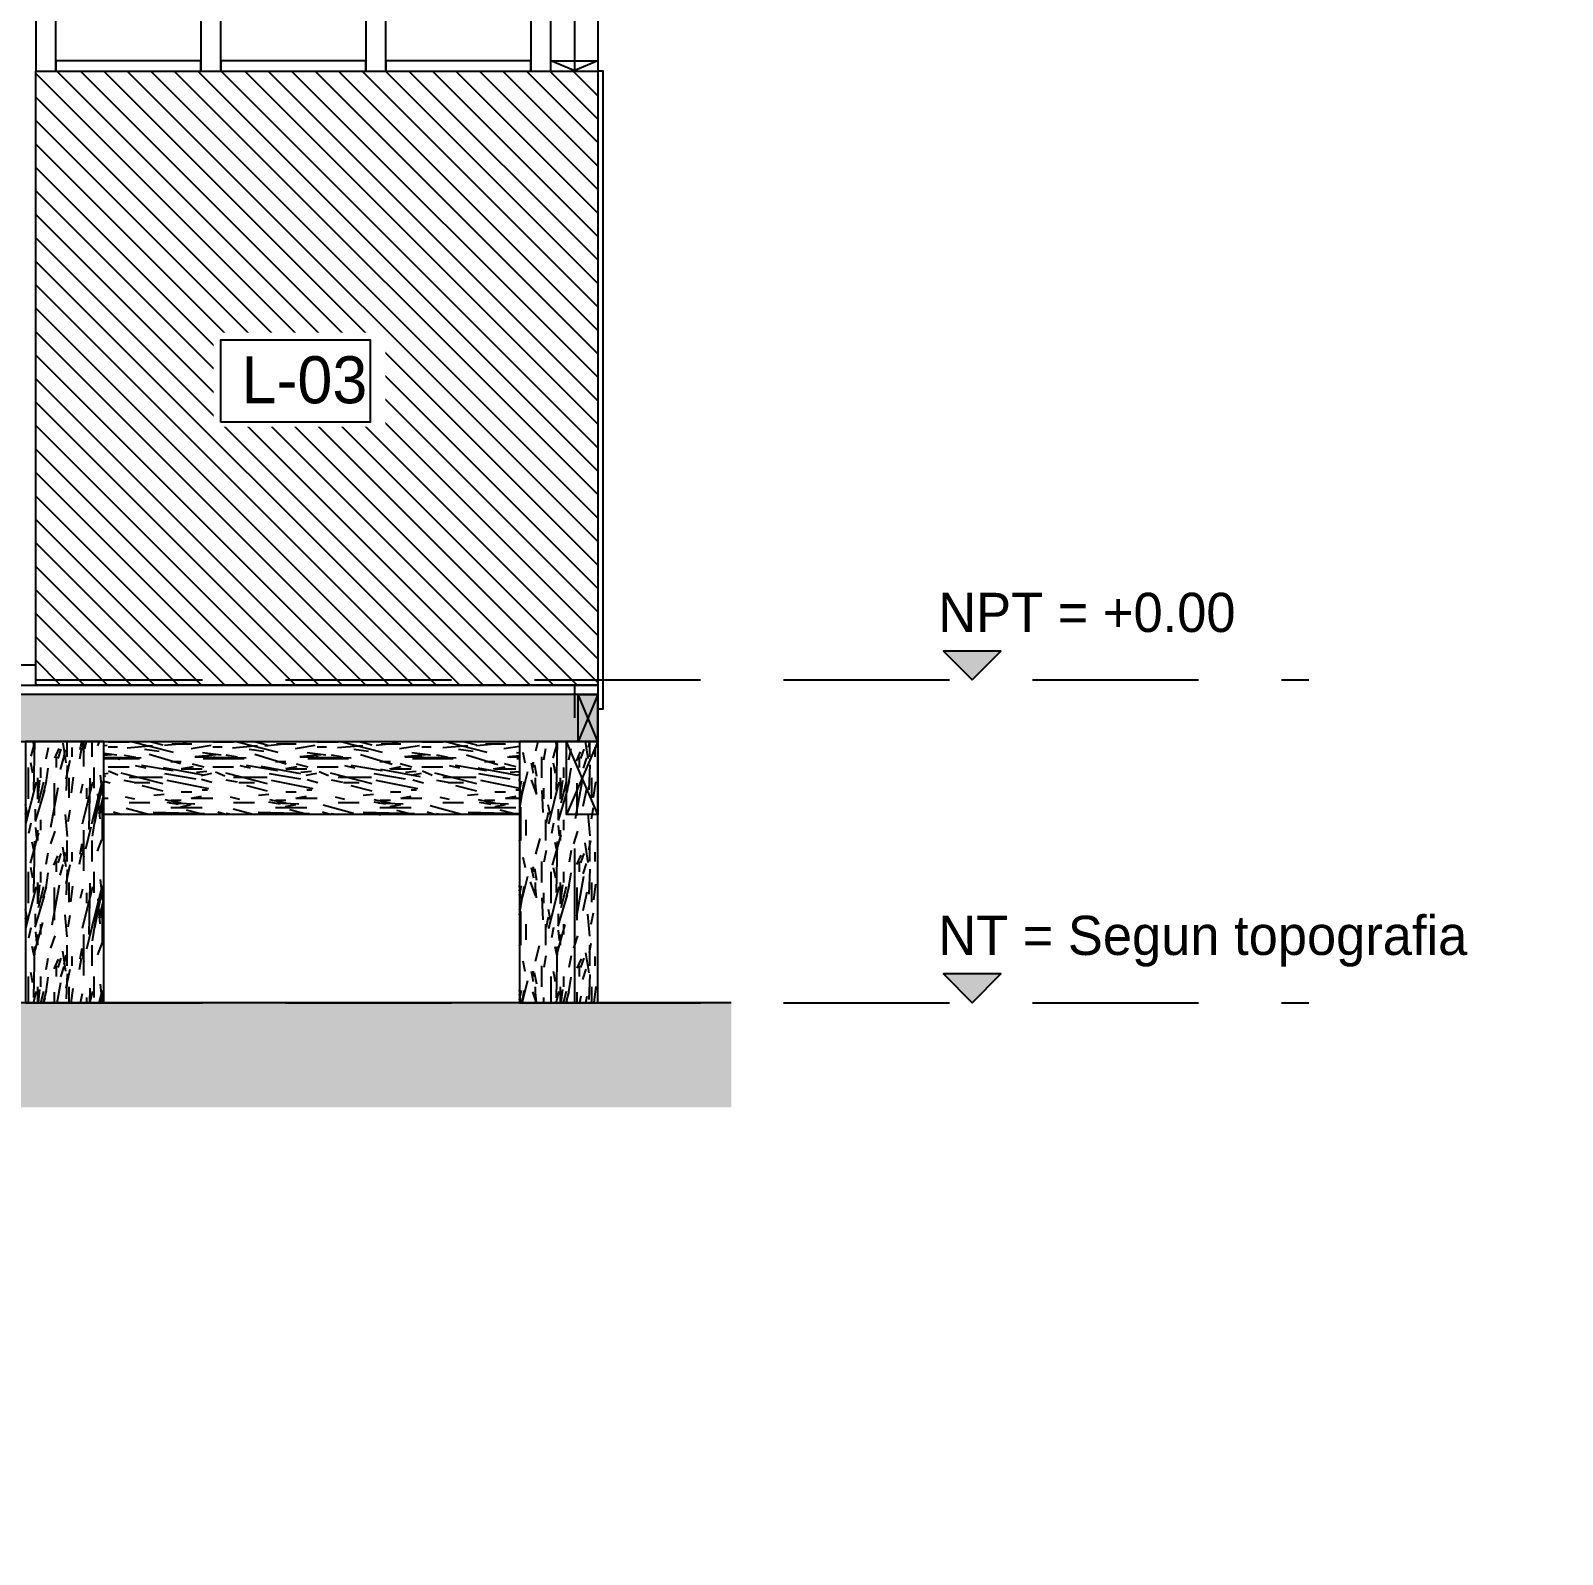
# Model space of a CAD drawing. Header units: millimetres. Extents: x 19458 to 19711, y 4351 to 4752.
# Drawn here: x 19597.667 to 19600.597, y 4539.857 to 4542.772 of the extents above; entities that cross this region are included whole.
import ezdxf

# ---------------------------------------------------------------- set-up
doc = ezdxf.new("R2010")
doc.units = ezdxf.units.MM
doc.set_wipeout_variables(frame=1)
doc.linetypes.add('CENTER', pattern=[2, 1.25, -0.25, 0.25, -0.25])
doc.linetypes.add('HIDDEN2', pattern=[4.7625, 3.175, -1.5875])
for name, color, linetype in [('cotas', 1, 'Continuous'), ('cotas @ 100', 1, 'Continuous'), ('cotas @ 200', 1, 'Continuous'), ('cotas @ 48', 1, 'Continuous'), ('cotas @ 50', 1, 'Continuous'), ('cotas @ 95.9969', 1, 'Continuous'), ('EJES', 2, 'CENTER'), ('NIVELES', 2, 'Continuous'), ('NIVELES @ 0.5', 2, 'Continuous'), ('PANELES PARED', 2, 'Continuous'), ('PILOTES', 2, 'Continuous'), ('TEXTO', 2, 'Continuous'), ('TEXTO @ 0.5', 2, 'Continuous'), ('VIGAS DE PISO', 2, 'Continuous')]:
    doc.layers.add(name, color=color, linetype=linetype)
doc.styles.add('century gothic', font='GOTHIC.TTF')
doc.styles.add('century gothic smc', font='GOTHIC.TTF')
doc.styles.add('COTAS SMC', font='GOTHIC.TTF')
doc.styles.add('NOTAS', font='GOTHIC.TTF')
doc.dimstyles.new('ANOTATIVE 100 SMCONSTRUCCIONES', dxfattribs={"dimscale": 0, "dimtxt": 0.18, "dimasz": 0.15, "dimexe": 0.18, "dimexo": 0.09, "dimgap": 0.1, "dimtad": 1, "dimzin": 0, "dimdsep": 46, "dimtxsty": 'century gothic', "dimblk1": 'FLECHA1', "dimblk2": 'FLECHA1', "dimsah": 1, "dimcen": 0.18, "dimdle": 0.075, "dimclrd": 1, "dimclre": 1, "dimclrt": 2, "dimaunit": 1, "dimadec": 0, "dimazin": 0, "dimtfac": 0.75, "dimtix": 1, "dimtmove": 2, "dimatfit": 3, "dimfxl": 0.09, "dimtvp": 1.5, "dimtfill": 1, "dimtolj": 1, "dimtzin": 0, "dimarcsym": 0})
doc.dimstyles.new('PIES SMCONSTRUCCIONES', dxfattribs={"dimscale": 0, "dimtxt": 0.18, "dimasz": 0.2, "dimexe": 0.18, "dimexo": 0, "dimgap": 0.1, "dimtad": 1, "dimdec": 0, "dimlfac": 39.370079, "dimzin": 0, "dimdsep": 46, "dimlunit": 4, "dimtxsty": 'COTAS SMC', "dimblk1": 'FLECHA1', "dimblk2": 'FLECHA1', "dimsah": 1, "dimcen": 0.2, "dimdle": 0.075, "dimclrd": 1, "dimclre": 1, "dimclrt": 2, "dimaunit": 1, "dimadec": 0, "dimazin": 0, "dimtfac": 0.75, "dimtdec": 0, "dimtix": 1, "dimtmove": 2, "dimatfit": 3, "dimfxl": 0.09, "dimtvp": 1.5, "dimtfill": 1, "dimtolj": 1, "dimtzin": 0, "dimarcsym": 0})
pattern_1 = [(0, (112.77458, 23.7031), (0, 0.2), [0.04, -0.16]), (8.9726, (112.776575, 23.595096), (1.200000005876, 0.199999525118), [0.0384708, -3.8086058]), (5.7105, (112.774575, 23.607096), (1.800000034755, 0.19999710144), [0.0401996, -1.9697752]), (344.5779, (112.774575, 23.667096), (2.1999999038893, -0.5999974677634), [0.0601664, -5.9564754]), (353.6599, (112.778575, 23.733096), (0.200000063208, 4.086e-07), [0.0362216, -1.7748552]), (345.0686, (112.784575, 23.619096), (0.799999998317, -0.199999673879), [0.0310484, -3.0737864]), (348.6901, (112.714575, 23.735096), (0.2000000583, 7.413e-08), [0.0815844, -0.9382194]), (5.7105, (112.776575, 23.577096), (1.800000034755, 0.19999710144), [0.0200998, -1.989875]), (0, (112.77458, 23.6611), (0, 0.2), [0.02, -0.18]), (0, (112.73458, 23.6851), (0, 0.2), [0.06, -0.14]), (11.3099, (112.774575, 23.715096), (0.79999995433, 0.19999948721), [0.020396, -0.9994078]), (2.7263, (112.754575, 23.641096), (4.0000000589947, 0.1999992035454), [0.0420476, -4.1627116]), (352.4054, (112.764575, 23.635096), (1.599999971597, -0.19999873671), [0.0302654, -2.9962834]), (0, (112.75458, 23.5591), (0, 0.2), [0.04, -0.16]), (358.8309, (112.7345753, 23.549096), (0.2000000366479, 1.5360345e-07), [0.0980204, -9.70402]), (0, (112.73458, 23.6991), (0, 0.2), [0.02, -0.18]), (0, (112.75458, 23.7151), (0, 0.2), [0.02, -0.18]), (0, (112.66458, 23.7331), (0, 0.2), [0.03, -0.17]), (350.5377, (112.718575, 23.743096), (0.200000015444, 7.752e-08), [0.0608276, -1.1557248]), (0, (112.65458, 23.7431), (0, 0.2), [0.04, -0.16]), (0, (112.63258, 23.5631), (0, 0.2), [0.022, -0.178]), (0, (112.73458, 23.5731), (0, 0.2), [0.02, -0.18]), (0, (112.63258, 23.5791), (0, 0.2), [0.042, -0.158]), (5.4403, (112.734575, 23.591096), (1.9999999402303, 0.199998956714), [0.04219, -4.1768144]), (0, (112.73658, 23.6071), (0, 0.2), [0.038, -0.162]), (0, (112.63258, 23.6111), (0, 0.2), [0.022, -0.178]), (358.8309, (112.6565753, 23.643096), (0.2000000366479, 1.5360345e-07), [0.0980204, -9.70402]), (0, (112.67458, 23.6611), (0, 0.2), [0.02, -0.18]), (0, (112.65458, 23.6671), (0, 0.2), [0.02, -0.18]), (0, (112.73458, 23.6671), (0, 0.2), [0.04, -0.16]), (0, (112.69458, 23.6711), (0, 0.2), [0.02, -0.18]), (0, (112.65458, 23.6951), (0, 0.2), [0.04, -0.16]), (19.6538, (112.708575, 23.611096), (2.200000050424, 0.79999891494), [0.0297322, -2.9434812]), (11.3099, (112.674575, 23.667096), (0.79999995433, 0.19999948721), [0.020396, -0.9994078]), (11.3099, (112.754575, 23.657096), (0.79999995433, 0.19999948721), [0.020396, -0.9994078]), (5.7105, (112.694575, 23.733096), (1.800000034755, 0.19999710144), [0.0200998, -1.989875]), (349.6952, (112.632575, 23.747096), (1.199999995396, -0.19999893933), [0.0223606, -2.213707]), (348.6901, (112.654575, 23.563096), (0.2000000583, 7.413e-08), [0.020396, -0.9994078]), (90, (112.67458, 23.5591), (-0.2, 1e-17), [0, -0.2]), (346.6076, (112.632575, 23.671096), (3.400000044994, -0.7999939065965), [0.043174, -4.2742308]), (11.3099, (112.754575, 23.699096), (0.79999995433, 0.19999948721), [0.020396, -0.9994078]), (10.3048, (112.754575, 23.573096), (0.999999957606, 0.199999208868), [0.0223606, -2.213707]), (348.6901, (112.694575, 23.661096), (0.2000000583, 7.413e-08), [0.020396, -0.9994078]), (348.6901, (112.714575, 23.671096), (0.2000000583, 7.413e-08), [0.020396, -0.9994078]), (341.5651, (112.632575, 23.651096), (0.19999995825, 2.3367e-07), [0.0252982, -0.6071572]), (345.9638, (112.654575, 23.719096), (0.19999992115, 2.4875e-07), [0.0824622, -0.7421588]), (343.3008, (112.694575, 23.733096), (1.399999991533, -0.39999874641), [0.0626418, -2.025419]), (0, (112.69458, 23.7431), (0, 0.2), [0.024, -0.176]), (345.9638, (112.674575, 23.579096), (0.19999992115, 2.4875e-07), [0.0824622, -0.7421588]), (345.9638, (112.654575, 23.593096), (0.19999992115, 2.4875e-07), [0.0824622, -0.7421588]), (345.9638, (112.654575, 23.611096), (0.19999992115, 2.4875e-07), [0.0824622, -0.7421588]), (349.6952, (112.632575, 23.699096), (1.199999995396, -0.19999893933), [0.0223606, -2.213707]), (345.9638, (112.694575, 23.695096), (0.19999992115, 2.4875e-07), [0.041231, -0.78339]), (349.6952, (112.632575, 23.635096), (1.199999995396, -0.19999893933), [0.0223606, -2.213707]), (357.6141, (112.736575, 23.621096), (0.199999989185, 2.452822e-07), [0.0480416, -4.756123]), (349.6952, (112.714575, 23.657096), (1.199999995396, -0.19999893933), [0.0223606, -2.213707]), (12.5288, (112.736575, 23.653096), (0.800000095695, 0.199999860747), [0.018439, -1.8254698]), (349.5626, (112.6325753, 23.625096), (2.199999936494, -0.3999970687047), [0.0772788, -7.650591]), (351.8699, (112.708575, 23.611096), (0.199999892184, -4.835e-08), [0.0282842, -1.3859292]), (4.7636, (112.654575, 23.631096), (2.199999989955, 0.199998289923), [0.0481664, -2.3601524]), (0, (112.70258, 23.6351), (0, 0.2), [0.062, -0.138]), (344.7449, (112.632575, 23.725096), (0.799999942428, -0.199999664289), [0.0228036, -2.2575472]), (350.5377, (112.674575, 23.559096), (0.200000015444, 7.752e-08), [0.0608276, -1.1557248]), (340.0169, (112.632575, 23.601096), (0.599999976081, -0.19999986488), [0.0234094, -2.3175304]), (0, (112.79458, 23.7191), (0, 0.2), [0.01, -0.19]), (0, (112.79458, 23.6311), (0, 0.2), [0.02, -0.18]), (11.3099, (112.794575, 23.559096), (0.79999995433, 0.19999948721), [0.020396, -0.9994078]), (0, (112.79658, 23.5791), (0, 0.2), [0.036, -0.164]), (343.3008, (112.794575, 23.685096), (1.399999991533, -0.39999874641), [0.0208806, -2.0671802]), (348.0207, (112.7965753, 23.643096), (3.7999999222511, -0.8002195416064), [0.0368014, -6.7101288]), (90, (112.79458, 23.5591), (-0.2, 1e-17), [0, -0.2]), (0, (112.81458, 23.5631), (0, 0.2), [0.018, -0.182]), (0, (112.81458, 23.6011), (0, 0.2), [0.018, -0.182]), (0, (112.81458, 23.6111), (0, 0.2), [0.018, -0.182]), (336.0376, (112.814575, 23.679096), (1.400000005486, -0.599997330343), [0.0196978, -1.9500724]), (348.5163, (112.8145753, 23.703096), (0.99999999677376, -0.2000310941214), [0.0183676, -13.043105]), (341.5651, (112.814575, 23.631096), (0.19999995825, 2.3367e-07), [0.0189736, -0.6134816]), (347.4712, (112.814575, 23.729096), (1.000000064082, -0.19999992061), [0.018439, -1.8254698])]

# ---------------------------------------------------------------- blocks, each defined once
blk = doc.blocks.new('FLECHA1')
at = {"color": 4}
blk.add_line((-0.246176, -0.248081), (0.248081, 0.25), dxfattribs=at)
at = {"color": 1}
blk.add_line((-1, 0), (0.496162, 0), dxfattribs=at)
blk = doc.blocks.new('*D334')
at = {"layer": 'cotas', "color": 1, "lineweight": -2, "transparency": 16777216}
for p, q in [((19614.326, 4558.0448), (19614.326, 4565.2448)), ((19611.6636, 4550.8448), (19605.686, 4550.8448)), ((19614.326, 4548.4298), (19614.326, 4550.8448)), ((19611.2139, 4548.4298), (19605.686, 4548.4298)), ((19614.326, 4541.2298), (19614.326, 4534.0298))]:
    blk.add_line(p, q, dxfattribs=at)
at = {"layer": 'Defpoints', "color": 0, "transparency": 16777216}
for p in [(19614.326, 4550.8448), (19615.9836, 4550.8448), (19615.5339, 4548.4298)]:
    blk.add_point(p, dxfattribs=at)
at = {"layer": 'cotas', "color": 1, "lineweight": -2, "transparency": 16777216, "xscale": 7.200000000000012, "yscale": 7.200000000000012, "zscale": 7.200000000000012}
for p, rotation in [((19614.326, 4550.8448), 270), ((19614.326, 4548.4298), 90)]:
    blk.add_blockref('FLECHA1', p, dxfattribs=dict(at, rotation=rotation))
at = {"layer": 'cotas', "color": 2, "transparency": 16777216, "insert": (19605.0151, 4549.6373), "char_height": 8.64, "attachment_point": 5, "rotation": 90, "style": 'century gothic', "bg_fill": 3, "box_fill_scale": 1.1, "bg_fill_color": 256, "bg_fill_true_color": 13158600, "bg_fill_transparency": 0}
blk.add_mtext('\\A1;2.42', dxfattribs=at)
blk = doc.blocks.new('*D354')
at = {"layer": 'cotas', "color": 1, "lineweight": -2, "transparency": 16777216}
for p, q in [((19614.326, 4565.8448), (19614.326, 4580.8448)), ((19606.9836, 4550.8448), (19596.326, 4550.8448)), ((19614.326, 4548.4298), (19614.326, 4550.8448)), ((19606.5339, 4548.4298), (19596.326, 4548.4298)), ((19614.326, 4533.4298), (19614.326, 4518.4298))]:
    blk.add_line(p, q, dxfattribs=at)
at = {"layer": 'Defpoints', "color": 0, "transparency": 16777216}
for p in [(19614.326, 4550.8448), (19615.9836, 4550.8448), (19615.5339, 4548.4298)]:
    blk.add_point(p, dxfattribs=at)
at = {"layer": 'cotas', "color": 1, "lineweight": -2, "transparency": 16777216, "xscale": 15, "yscale": 15, "zscale": 15}
for p, rotation in [((19614.326, 4550.8448), 270), ((19614.326, 4548.4298), 90)]:
    blk.add_blockref('FLECHA1', p, dxfattribs=dict(at, rotation=rotation))
at = {"layer": 'cotas', "color": 2, "transparency": 16777216, "insert": (19594.9283, 4549.6373), "char_height": 18, "attachment_point": 5, "rotation": 90, "style": 'century gothic', "bg_fill": 3, "box_fill_scale": 1.1, "bg_fill_color": 256, "bg_fill_true_color": 13158600, "bg_fill_transparency": 0}
blk.add_mtext('\\A1;2.42', dxfattribs=at)
blk = doc.blocks.new('*D376')
at = {"layer": 'cotas', "color": 1, "lineweight": -2, "transparency": 16777216}
for p, q in [((19614.326, 4558.3448), (19614.326, 4565.8448)), ((19611.4836, 4550.8448), (19605.326, 4550.8448)), ((19614.326, 4548.4298), (19614.326, 4550.8448)), ((19611.0339, 4548.4298), (19605.326, 4548.4298)), ((19614.326, 4540.9298), (19614.326, 4533.4298))]:
    blk.add_line(p, q, dxfattribs=at)
at = {"layer": 'Defpoints', "color": 0, "transparency": 16777216}
for p in [(19614.326, 4550.8448), (19615.9836, 4550.8448), (19615.5339, 4548.4298)]:
    blk.add_point(p, dxfattribs=at)
at = {"layer": 'cotas', "color": 1, "lineweight": -2, "transparency": 16777216, "xscale": 7.5, "yscale": 7.5, "zscale": 7.5}
for p, rotation in [((19614.326, 4550.8448), 270), ((19614.326, 4548.4298), 90)]:
    blk.add_blockref('FLECHA1', p, dxfattribs=dict(at, rotation=rotation))
at = {"layer": 'cotas', "color": 2, "transparency": 16777216, "insert": (19604.6272, 4549.6373), "char_height": 9, "attachment_point": 5, "rotation": 90, "style": 'century gothic', "bg_fill": 3, "box_fill_scale": 1.1, "bg_fill_color": 256, "bg_fill_true_color": 13158600, "bg_fill_transparency": 0}
blk.add_mtext('\\A1;2.42', dxfattribs=at)
blk = doc.blocks.new('*D381')
at = {"layer": 'cotas', "color": 1, "lineweight": -2, "transparency": 16777216}
for p, q in [((19614.326, 4565.2444), (19614.326, 4579.6439)), ((19607.3439, 4550.8448), (19597.0466, 4550.8448)), ((19614.326, 4548.4298), (19614.326, 4550.8448)), ((19606.8941, 4548.4298), (19597.0466, 4548.4298)), ((19614.326, 4534.0303), (19614.326, 4519.6307))]:
    blk.add_line(p, q, dxfattribs=at)
at = {"layer": 'Defpoints', "color": 0, "transparency": 16777216}
for p in [(19614.326, 4550.8448), (19615.9836, 4550.8448), (19615.5339, 4548.4298)]:
    blk.add_point(p, dxfattribs=at)
at = {"layer": 'cotas', "color": 1, "lineweight": -2, "transparency": 16777216, "xscale": 14.39953921474513, "yscale": 14.39953921474513, "zscale": 14.39953921474513}
for p, rotation in [((19614.326, 4550.8448), 270), ((19614.326, 4548.4298), 90)]:
    blk.add_blockref('FLECHA1', p, dxfattribs=dict(at, rotation=rotation))
at = {"layer": 'cotas', "color": 2, "transparency": 16777216, "insert": (19595.7049, 4549.6373), "char_height": 17.27945, "attachment_point": 5, "rotation": 90, "style": 'century gothic', "bg_fill": 3, "box_fill_scale": 1.1, "bg_fill_color": 256, "bg_fill_true_color": 13158600, "bg_fill_transparency": 0}
blk.add_mtext('\\A1;2.42', dxfattribs=at)
blk = doc.blocks.new('*D409')
at = {"layer": 'cotas', "color": 1, "lineweight": -2, "transparency": 16777216}
for p, q in [((19620.0128, 4571.7533), (19620.0128, 4591.7533)), ((19620.4168, 4551.7533), (19602.0128, 4551.7533)), ((19620.0128, 4550.5333), (19620.0128, 4551.7533)), ((19620.4168, 4550.5333), (19602.0128, 4550.5333)), ((19620.0128, 4530.5333), (19620.0128, 4510.5333))]:
    blk.add_line(p, q, dxfattribs=at)
at = {"layer": 'Defpoints', "color": 0, "transparency": 16777216}
for p in [(19620.0128, 4551.7533), (19620.4168, 4551.7533), (19620.4168, 4550.5333)]:
    blk.add_point(p, dxfattribs=at)
at = {"layer": 'cotas', "color": 1, "lineweight": -2, "transparency": 16777216, "xscale": 20, "yscale": 20, "zscale": 20}
for p, rotation in [((19620.0128, 4551.7533), 270), ((19620.0128, 4550.5333), 90)]:
    blk.add_blockref('FLECHA1', p, dxfattribs=dict(at, rotation=rotation))
at = {"layer": 'cotas', "color": 2, "transparency": 16777216, "insert": (19600.7864, 4551.1433), "char_height": 18, "attachment_point": 5, "rotation": 90, "style": 'COTAS SMC', "bg_fill": 3, "box_fill_scale": 1.1, "bg_fill_color": 256, "bg_fill_true_color": 13158600, "bg_fill_transparency": 0}
blk.add_mtext("\\A1;4'", dxfattribs=at)
blk = doc.blocks.new('*D411')
at = {"layer": 'cotas', "color": 1, "lineweight": -2, "transparency": 16777216}
for p, q in [((19620.0128, 4591.7533), (19620.0128, 4631.7533)), ((19620.4168, 4551.7533), (19584.0128, 4551.7533)), ((19620.0128, 4550.5333), (19620.0128, 4551.7533)), ((19620.4168, 4550.5333), (19584.0128, 4550.5333)), ((19620.0128, 4510.5333), (19620.0128, 4470.5333))]:
    blk.add_line(p, q, dxfattribs=at)
at = {"layer": 'Defpoints', "color": 0, "transparency": 16777216}
for p in [(19620.0128, 4551.7533), (19620.4168, 4551.7533), (19620.4168, 4550.5333)]:
    blk.add_point(p, dxfattribs=at)
at = {"layer": 'cotas', "color": 1, "lineweight": -2, "transparency": 16777216, "xscale": 40, "yscale": 40, "zscale": 40}
for p, rotation in [((19620.0128, 4551.7533), 270), ((19620.0128, 4550.5333), 90)]:
    blk.add_blockref('FLECHA1', p, dxfattribs=dict(at, rotation=rotation))
at = {"layer": 'cotas', "color": 2, "transparency": 16777216, "insert": (19581.5601, 4551.1433), "char_height": 36, "attachment_point": 5, "rotation": 90, "style": 'COTAS SMC', "bg_fill": 3, "box_fill_scale": 1.1, "bg_fill_color": 256, "bg_fill_true_color": 13158600, "bg_fill_transparency": 0}
blk.add_mtext("\\A1;4'", dxfattribs=at)
blk = doc.blocks.new('*D434')
at = {"layer": 'cotas', "color": 1, "lineweight": -2, "transparency": 16777216}
for p, q in [((19620.0128, 4570.9527), (19620.0128, 4590.1521)), ((19620.4168, 4551.7533), (19602.7334, 4551.7533)), ((19620.0128, 4550.5333), (19620.0128, 4551.7533)), ((19620.4168, 4550.5333), (19602.7334, 4550.5333)), ((19620.0128, 4531.334), (19620.0128, 4512.1346))]:
    blk.add_line(p, q, dxfattribs=at)
at = {"layer": 'Defpoints', "color": 0, "transparency": 16777216}
for p in [(19620.0128, 4551.7533), (19620.4168, 4551.7533), (19620.4168, 4550.5333)]:
    blk.add_point(p, dxfattribs=at)
at = {"layer": 'cotas', "color": 1, "lineweight": -2, "transparency": 16777216, "xscale": 19.19938561966017, "yscale": 19.19938561966017, "zscale": 19.19938561966017}
for p, rotation in [((19620.0128, 4551.7533), 270), ((19620.0128, 4550.5333), 90)]:
    blk.add_blockref('FLECHA1', p, dxfattribs=dict(at, rotation=rotation))
at = {"layer": 'cotas', "color": 2, "transparency": 16777216, "insert": (19601.5561, 4551.1433), "char_height": 17.27945, "attachment_point": 5, "rotation": 90, "style": 'COTAS SMC', "bg_fill": 3, "box_fill_scale": 1.1, "bg_fill_color": 256, "bg_fill_true_color": 13158600, "bg_fill_transparency": 0}
blk.add_mtext("\\A1;4'", dxfattribs=at)
blk = doc.blocks.new('P01')
h = blk.add_hatch()
h.set_pattern_fill('MADERA_03', color=250, scale=0.2, angle=90, pattern_type=2)
h.set_pattern_definition([(90, (-0.156, 0.142), (-0.2, 1e-17), [0.04, -0.16]), (98.9726, (-0.048, 0.144), (-0.199999525118, 1.200000005876), [0.0384708, -3.8086058]), (95.7105, (-0.06, 0.142), (-0.19999710144, 1.800000034755), [0.0401996, -1.9697752]), (74.5779, (-0.12, 0.142), (0.5999974677634, 2.1999999038893), [0.0601664, -5.9564754]), (83.6599, (-0.186, 0.146), (-4.086e-07, 0.200000063208), [0.0362216, -1.7748552]), (75.0686, (-0.072, 0.152), (0.199999673879, 0.799999998317), [0.0310484, -3.0737864]), (78.6901, (-0.188, 0.082), (-7.413e-08, 0.2000000583), [0.0815844, -0.9382194]), (95.7105, (-0.03, 0.144), (-0.19999710144, 1.800000034755), [0.0200998, -1.989875]), (90, (-0.114, 0.142), (-0.2, 1e-17), [0.02, -0.18]), (90, (-0.138, 0.102), (-0.2, 1e-17), [0.06, -0.14]), (101.3099, (-0.168, 0.142), (-0.19999948721, 0.79999995433), [0.020396, -0.9994078]), (92.7263, (-0.094, 0.122), (-0.1999992035454, 4.0000000589947), [0.0420476, -4.1627116]), (82.4054, (-0.088, 0.132), (0.19999873671, 1.599999971597), [0.0302654, -2.9962834]), (90, (-0.012, 0.122), (-0.2, 1e-17), [0.04, -0.16]), (88.8309, (-0.002, 0.102), (-1.5360345e-07, 0.2000000366479), [0.0980204, -9.70402]), (90, (-0.152, 0.102), (-0.2, 1e-17), [0.02, -0.18]), (90, (-0.168, 0.122), (-0.2, 1e-17), [0.02, -0.18]), (90, (-0.186, 0.032), (-0.2, 1e-17), [0.03, -0.17]), (80.5377, (-0.196, 0.086), (-7.752e-08, 0.200000015444), [0.0608276, -1.1557248]), (90, (-0.196, 0.022), (-0.2, 1e-17), [0.04, -0.16]), (90, (-0.016, 1e-18), (-0.2, 1e-17), [0.022, -0.178]), (90, (-0.026, 0.102), (-0.2, 1e-17), [0.02, -0.18]), (90, (-0.032, 2e-18), (-0.2, 1e-17), [0.042, -0.158]), (95.4403, (-0.044, 0.102), (-0.199998956714, 1.9999999402303), [0.04219, -4.1768144]), (90, (-0.06, 0.104), (-0.2, 1e-17), [0.038, -0.162]), (90, (-0.064, 4e-18), (-0.2, 1e-17), [0.022, -0.178]), (88.8309, (-0.096, 0.024), (-1.5360345e-07, 0.2000000366479), [0.0980204, -9.70402]), (90, (-0.114, 0.042), (-0.2, 1e-17), [0.02, -0.18]), (90, (-0.12, 0.022), (-0.2, 1e-17), [0.02, -0.18]), (90, (-0.12, 0.102), (-0.2, 1e-17), [0.04, -0.16]), (90, (-0.124, 0.062), (-0.2, 1e-17), [0.02, -0.18]), (90, (-0.148, 0.022), (-0.2, 1e-17), [0.04, -0.16]), (109.6538, (-0.064, 0.076), (-0.79999891494, 2.200000050424), [0.0297322, -2.9434812]), (101.3099, (-0.12, 0.042), (-0.19999948721, 0.79999995433), [0.020396, -0.9994078]), (101.3099, (-0.11, 0.122), (-0.19999948721, 0.79999995433), [0.020396, -0.9994078]), (95.7105, (-0.186, 0.062), (-0.19999710144, 1.800000034755), [0.0200998, -1.989875]), (79.6952, (-0.2, 1e-17), (0.19999893933, 1.199999995396), [0.0223606, -2.213707]), (78.6901, (-0.016, 0.022), (-7.413e-08, 0.2000000583), [0.020396, -0.9994078]), (180, (-0.012, 0.042), (-2e-17, -0.2), [0, -0.2]), (76.6076, (-0.124, 8e-18), (0.7999939065965, 3.400000044994), [0.043174, -4.2742308]), (101.3099, (-0.152, 0.122), (-0.19999948721, 0.79999995433), [0.020396, -0.9994078]), (100.3048, (-0.026, 0.122), (-0.199999208868, 0.999999957606), [0.0223606, -2.213707]), (78.6901, (-0.114, 0.062), (-7.413e-08, 0.2000000583), [0.020396, -0.9994078]), (78.6901, (-0.124, 0.082), (-7.413e-08, 0.2000000583), [0.020396, -0.9994078]), (71.5651, (-0.104, 6e-18), (-2.3367e-07, 0.19999995825), [0.0252982, -0.6071572]), (75.9638, (-0.172, 0.022), (-2.4875e-07, 0.19999992115), [0.0824622, -0.7421588]), (73.3008, (-0.186, 0.062), (0.39999874641, 1.399999991533), [0.0626418, -2.025419]), (90, (-0.196, 0.062), (-0.2, 1e-17), [0.024, -0.176]), (75.9638, (-0.032, 0.042), (-2.4875e-07, 0.19999992115), [0.0824622, -0.7421588]), (75.9638, (-0.046, 0.022), (-2.4875e-07, 0.19999992115), [0.0824622, -0.7421588]), (75.9638, (-0.064, 0.022), (-2.4875e-07, 0.19999992115), [0.0824622, -0.7421588]), (79.6952, (-0.152, 9e-18), (0.19999893933, 1.199999995396), [0.0223606, -2.213707]), (75.9638, (-0.148, 0.062), (-2.4875e-07, 0.19999992115), [0.041231, -0.78339]), (79.6952, (-0.088, 5e-18), (0.19999893933, 1.199999995396), [0.0223606, -2.213707]), (87.6141, (-0.074, 0.104), (-2.452822e-07, 0.199999989185), [0.0480416, -4.756123]), (79.6952, (-0.11, 0.082), (0.19999893933, 1.199999995396), [0.0223606, -2.213707]), (102.5288, (-0.106, 0.104), (-0.199999860747, 0.800000095695), [0.018439, -1.8254698]), (79.5626, (-0.078, 5e-18), (0.3999970687047, 2.199999936494), [0.0772788, -7.650591]), (81.8699, (-0.064, 0.076), (4.835e-08, 0.199999892184), [0.0282842, -1.3859292]), (94.7636, (-0.084, 0.022), (-0.199998289923, 2.199999989955), [0.0481664, -2.3601524]), (90, (-0.088, 0.07), (-0.2, 1e-17), [0.062, -0.138]), (74.7449, (-0.178, 1e-17), (0.199999664289, 0.799999942428), [0.0228036, -2.2575472]), (80.5377, (-0.012, 0.042), (-7.752e-08, 0.200000015444), [0.0608276, -1.1557248]), (70.0169, (-0.054, 3e-18), (0.19999986488, 0.599999976081), [0.0234094, -2.3175304]), (90, (-0.172, 0.162), (-0.2, 1e-17), [0.01, -0.19]), (90, (-0.084, 0.162), (-0.2, 1e-17), [0.02, -0.18]), (101.3099, (-0.012, 0.162), (-0.19999948721, 0.79999995433), [0.020396, -0.9994078]), (90, (-0.032, 0.164), (-0.2, 1e-17), [0.036, -0.164]), (73.3008, (-0.138, 0.162), (0.39999874641, 1.399999991533), [0.0208806, -2.0671802]), (78.0207, (-0.096, 0.164), (0.8002195416064, 3.7999999222511), [0.0368014, -6.7101288]), (180, (-0.012, 0.162), (-2e-17, -0.2), [0, -0.2]), (90, (-0.016, 0.182), (-0.2, 1e-17), [0.018, -0.182]), (90, (-0.054, 0.182), (-0.2, 1e-17), [0.018, -0.182]), (90, (-0.064, 0.182), (-0.2, 1e-17), [0.018, -0.182]), (66.0376, (-0.132, 0.182), (0.599997330343, 1.400000005486), [0.0196978, -1.9500724]), (78.5163, (-0.156, 0.182), (0.2000310941214, 0.99999999677376), [0.0183676, -13.043105]), (71.5651, (-0.084, 0.182), (-2.3367e-07, 0.19999995825), [0.0189736, -0.6134816]), (77.4712, (-0.182, 0.182), (0.19999992061, 1.000000064082), [0.018439, -1.8254698])])
h.paths.add_polyline_path([(19444.003, 4504.1263), (19444.153, 4504.1263), (19444.153, 4504.6263), (19444.003, 4504.6263)])
blk.add_lwpolyline([(19444.003, 4504.1263), (19444.153, 4504.1263), (19444.153, 4504.6263), (19444.003, 4504.6263)], close=True)
blk = doc.blocks.new('PP3')
at = {"layer": 'PANELES PARED'}
for points in [[(19433.3588, 4513.1313), (19433.3588, 4513.0933), (19436.2428, 4513.0933), (19436.2428, 4513.1313)], [(19433.3968, 4513.0933), (19433.3588, 4513.0933), (19433.3588, 4510.7693), (19433.3968, 4510.7693)], [(19433.7509, 4513.0933), (19433.7129, 4513.0933), (19433.7129, 4510.7693), (19433.7509, 4510.7693)], [(19434.1051, 4513.0933), (19434.0671, 4513.0933), (19434.0671, 4510.7693), (19434.1051, 4510.7693)], [(19434.4593, 4513.0933), (19434.4213, 4513.0933), (19434.4213, 4510.7693), (19434.4593, 4510.7693)], [(19434.8136, 4513.0933), (19434.7756, 4513.0933), (19434.7756, 4510.7693), (19434.8136, 4510.7693)], [(19435.1678, 4513.0933), (19435.1298, 4513.0933), (19435.1298, 4510.7693), (19435.1678, 4510.7693)], [(19435.1678, 4513.0933), (19435.2578, 4513.0933), (19435.2578, 4510.7693), (19435.1678, 4510.7693)], [(19435.2958, 4513.0933), (19435.2578, 4513.0933), (19435.2578, 4510.7693), (19435.2958, 4510.7693)], [(19435.6114, 4513.0933), (19435.5734, 4513.0933), (19435.5734, 4510.7693), (19435.6114, 4510.7693)], [(19435.9271, 4513.0933), (19435.8891, 4513.0933), (19435.8891, 4510.7693), (19435.9271, 4510.7693)], [(19436.2428, 4513.0933), (19436.2048, 4513.0933), (19436.2048, 4510.7693), (19436.2428, 4510.7693)], [(19433.3967, 4512.5286), (19433.3967, 4512.4906), (19433.7129, 4512.4906), (19433.7129, 4512.5286)], [(19433.7509, 4512.5286), (19433.7509, 4512.4906), (19434.0671, 4512.4906), (19434.0671, 4512.5286)], [(19434.1051, 4512.5286), (19434.1051, 4512.4906), (19434.4213, 4512.4906), (19434.4213, 4512.5286)], [(19434.4593, 4512.5286), (19434.4593, 4512.4906), (19434.7756, 4512.4906), (19434.7756, 4512.5286)], [(19434.8136, 4512.5286), (19434.8136, 4512.4906), (19435.1298, 4512.4906), (19435.1298, 4512.5286)], [(19435.2958, 4512.5286), (19435.2958, 4512.4906), (19435.5734, 4512.4906), (19435.5734, 4512.5286)], [(19435.6114, 4512.5286), (19435.6114, 4512.4906), (19435.8891, 4512.4906), (19435.8891, 4512.5286)], [(19435.9271, 4512.5286), (19435.9271, 4512.4906), (19436.2048, 4512.4906), (19436.2048, 4512.5286)], [(19433.3967, 4511.9259), (19433.3967, 4511.8879), (19433.7129, 4511.8879), (19433.7129, 4511.9259)], [(19433.7509, 4511.9259), (19433.7509, 4511.8879), (19434.0671, 4511.8879), (19434.0671, 4511.9259)], [(19434.1051, 4511.9259), (19434.1051, 4511.8879), (19434.4213, 4511.8879), (19434.4213, 4511.9259)], [(19434.4593, 4511.9259), (19434.4593, 4511.8879), (19434.7756, 4511.8879), (19434.7756, 4511.9259)], [(19434.8136, 4511.9259), (19434.8136, 4511.8879), (19435.1298, 4511.8879), (19435.1298, 4511.9259)], [(19435.2958, 4511.9259), (19435.2958, 4511.8879), (19435.5734, 4511.8879), (19435.5734, 4511.9259)], [(19435.6114, 4511.9259), (19435.6114, 4511.8879), (19435.8891, 4511.8879), (19435.8891, 4511.9259)], [(19435.9271, 4511.9259), (19435.9271, 4511.8879), (19436.2048, 4511.8879), (19436.2048, 4511.9259)], [(19433.3967, 4511.3476), (19433.3967, 4511.3096), (19433.7129, 4511.3096), (19433.7129, 4511.3476)], [(19433.7509, 4511.3476), (19433.7509, 4511.3096), (19434.0671, 4511.3096), (19434.0671, 4511.3476)], [(19434.1051, 4511.3476), (19434.1051, 4511.3096), (19434.4213, 4511.3096), (19434.4213, 4511.3476)], [(19434.4593, 4511.3476), (19434.4593, 4511.3096), (19434.7756, 4511.3096), (19434.7756, 4511.3476)], [(19434.8136, 4511.3476), (19434.8136, 4511.3096), (19435.1298, 4511.3096), (19435.1298, 4511.3476)], [(19435.2958, 4511.3476), (19435.2958, 4511.3096), (19435.5734, 4511.3096), (19435.5734, 4511.3476)], [(19435.6114, 4511.3476), (19435.6114, 4511.3096), (19435.8891, 4511.3096), (19435.8891, 4511.3476)], [(19435.9271, 4511.3476), (19435.9271, 4511.3096), (19436.2048, 4511.3096), (19436.2048, 4511.3476)], [(19433.3588, 4510.7693), (19433.3588, 4510.7313), (19436.2428, 4510.7313), (19436.2428, 4510.7693)]]:
    blk.add_lwpolyline(points, close=True, dxfattribs=at)
blk = doc.blocks.new('W')
at = {"color": 3}
blk.add_wipeout([(19548.6925, 4522.7512), (19548.6925, 4521.5766), (19549.7675, 4521.5766), (19549.7675, 4522.7512)], dxfattribs=at)
h = blk.add_hatch()
h.set_pattern_fill('ANSI31', color=250, scale=0.01)
h.set_pattern_definition([(45, (76.84877, 1.640725), (-0.022450640303, 0.022450640303), [])])
h.paths.add_polyline_path([(19548.6925, 4522.7512), (19548.6925, 4521.5766), (19549.7675, 4521.5766), (19549.7675, 4522.7512)])
blk.add_lwpolyline([(19548.6925, 4522.7512), (19548.6925, 4521.5766), (19549.7675, 4521.5766), (19549.7675, 4522.7512)], close=True, dxfattribs=at)
blk = doc.blocks.new('nivel elevacion')
blk.add_hatch(color=250).paths.add_polyline_path([(-0.1093, 0.1102), (0, 0), (0.1093, 0.1102)])
blk.add_lwpolyline([(0, 0), (0.1093, 0.1102), (-0.1093, 0.1102)], close=True)
blk.add_lwpolyline([(0.1093, 0.1102), (-0.1093, 0.1102)])
at = {"style": 'NOTAS'}
blk.add_attdef('ELEVATION', (-0.1298, 0.1831), '', height=0.15, dxfattribs=at)
blk = doc.blocks.new('*U620')
at = {"layer": 'cotas @ 48'}
dim = blk.add_linear_dim(base=(19614.3260382735, 4550.8448237801), p1=(19615.5338597089, 4548.4298237801), p2=(19615.9836080801, 4550.8448237801), angle=90, dimstyle='ANOTATIVE 100 SMCONSTRUCCIONES', override={"dimscale": 48, "dimtix": 1, "dimtofl": 1, "dimtmove": 1, "dimatfit": 1}, dxfattribs=at)
dim.commit()
dim.dimension.update_dxf_attribs({"geometry": '*D334', "text_midpoint": (19605.0151477229, 4549.6373237801)})
at = {"layer": 'cotas @ 100'}
dim = blk.add_linear_dim(base=(19614.3260382735, 4550.8448237801), p1=(19615.5338597089, 4548.4298237801), p2=(19615.9836080801, 4550.8448237801), angle=90, dimstyle='ANOTATIVE 100 SMCONSTRUCCIONES', override={"dimscale": 100, "dimtix": 1, "dimtofl": 1, "dimtmove": 1, "dimatfit": 1}, dxfattribs=at)
dim.commit()
dim.dimension.update_dxf_attribs({"geometry": '*D354', "text_midpoint": (19594.9283496263, 4549.6373237801)})
at = {"layer": 'cotas @ 50'}
dim = blk.add_linear_dim(base=(19614.3260382735, 4550.8448237801), p1=(19615.5338597089, 4548.4298237801), p2=(19615.9836080801, 4550.8448237801), angle=90, dimstyle='ANOTATIVE 100 SMCONSTRUCCIONES', override={"dimscale": 50, "dimtix": 1, "dimtofl": 1, "dimtmove": 1, "dimatfit": 1}, dxfattribs=at)
dim.commit()
dim.dimension.update_dxf_attribs({"geometry": '*D376', "text_midpoint": (19604.6271939499, 4549.6373237801)})
at = {"layer": 'cotas @ 95.9969'}
dim = blk.add_linear_dim(base=(19614.3260382735, 4550.8448237801), p1=(19615.5338597089, 4548.4298237801), p2=(19615.9836080801, 4550.8448237801), angle=90, dimstyle='ANOTATIVE 100 SMCONSTRUCCIONES', override={"dimscale": 95.996928, "dimtix": 1, "dimtofl": 1, "dimtmove": 1, "dimatfit": 1}, dxfattribs=at)
dim.commit()
dim.dimension.update_dxf_attribs({"geometry": '*D381', "text_midpoint": (19595.7048530502, 4549.6373237801)})
blk = doc.blocks.new('*U622')
at = {"layer": 'cotas @ 100'}
dim = blk.add_linear_dim(base=(19620.0128, 4551.7533), p1=(19620.4168, 4550.5333), p2=(19620.4168, 4551.7533), angle=90, dimstyle='PIES SMCONSTRUCCIONES', override={"dimscale": 100, "dimtix": 1, "dimtofl": 1, "dimtmove": 2, "dimatfit": 3}, dxfattribs=at)
dim.commit()
dim.dimension.update_dxf_attribs({"geometry": '*D409', "text_midpoint": (19600.7864, 4551.1433)})
at = {"layer": 'cotas @ 200'}
dim = blk.add_linear_dim(base=(19620.0128, 4551.7533), p1=(19620.4168, 4550.5333), p2=(19620.4168, 4551.7533), angle=90, dimstyle='PIES SMCONSTRUCCIONES', override={"dimscale": 200, "dimtix": 1, "dimtofl": 1, "dimtmove": 2, "dimatfit": 3}, dxfattribs=at)
dim.commit()
dim.dimension.update_dxf_attribs({"geometry": '*D411', "text_midpoint": (19581.5601, 4551.1433)})
at = {"layer": 'cotas @ 95.9969'}
dim = blk.add_linear_dim(base=(19620.0128, 4551.7533), p1=(19620.4168, 4550.5333), p2=(19620.4168, 4551.7533), angle=90, dimstyle='PIES SMCONSTRUCCIONES', override={"dimscale": 95.996928, "dimtix": 1, "dimtofl": 1, "dimtmove": 2, "dimatfit": 3}, dxfattribs=at)
dim.commit()
dim.dimension.update_dxf_attribs({"geometry": '*D434', "text_midpoint": (19601.5561, 4551.1433)})

msp = doc.modelspace()

# ---------------------------------------------------------------- block references
at = {"layer": 'cotas'}
msp.add_blockref('*U620', (0, 0), dxfattribs=at)

# ---------------------------------------------------------------- next in the draw order: block references
msp.add_blockref('*U622', (0, 0), dxfattribs=at)

# ---------------------------------------------------------------- next in the draw order: hatches: boundary and pattern name
h = msp.add_hatch()
h.set_pattern_fill('EARTH', color=8, scale=0.01, angle=45)
h.set_pattern_definition([(45, (135.546865, 36.7858), (7e-18, 0.08980256121), [0.0635, -0.0635]), (45, (135.53003, 36.80264), (7e-18, 0.08980256121), [0.0635, -0.0635]), (45, (135.51319, 36.81948), (7e-18, 0.08980256121), [0.0635, -0.0635]), (135, (135.51319, 36.830704), (-0.08980256121, 7e-18), [0.0635, -0.0635]), (135, (135.53003, 36.84754), (-0.08980256121, 7e-18), [0.0635, -0.0635]), (135, (135.546865, 36.86438), (-0.08980256121, 7e-18), [0.0635, -0.0635])])
h.paths.add_polyline_path([(19592.0685, 4540.7121), (19592.0685, 4540.9121), (19599.0069, 4540.9121), (19599.0069, 4540.7121)])

# ---------------------------------------------------------------- next in the draw order: linework, layer by layer
at = {"color": 5}
msp.add_line((19599.0069, 4540.9121), (19592.0685, 4540.9121), dxfattribs=at)
at = {"color": 1}
msp.add_lwpolyline([(19598.7519, 4541.5201), (19598.7519, 4541.5021), (19597.5319, 4541.5021), (19597.5319, 4541.5201)], close=True, dxfattribs=at)
at = {"layer": 'EJES', "color": 1}
msp.add_line((19598.7069, 4545.2073), (19598.7069, 4540.9121), dxfattribs=at)
at = {"layer": 'NIVELES', "color": 1, "linetype": 'HIDDEN2', "ltscale": 0.1}
msp.add_line((19591.9634, 4540.9121), (19600.1119, 4540.9121), dxfattribs=at)
at = {"layer": 'PANELES PARED'}
for p, q in [((19598.7519, 4542.7147), (19598.6619, 4542.6767)), ((19598.7519, 4542.6767), (19598.6619, 4542.7147)), ((19598.7519, 4542.1364), (19598.6619, 4542.0984)), ((19598.7519, 4542.0984), (19598.6619, 4542.1364)), ((19598.7519, 4541.5201), (19598.6619, 4541.5581)), ((19598.7519, 4541.5581), (19598.6619, 4541.5201))]:
    msp.add_line(p, q, dxfattribs=at)
for points in [[(19598.7519, 4541.5581), (19598.6619, 4541.5581), (19598.6619, 4543.8821), (19598.7519, 4543.8821)], [(19598.7519, 4542.6767), (19598.6619, 4542.6767), (19598.6619, 4542.7147), (19598.7519, 4542.7147)], [(19598.7519, 4542.0984), (19598.6619, 4542.0984), (19598.6619, 4542.1364), (19598.7519, 4542.1364)], [(19598.7519, 4541.5581), (19598.6619, 4541.5581), (19598.6619, 4541.5201), (19598.7519, 4541.5201)]]:
    msp.add_lwpolyline(points, close=True, dxfattribs=at)
at = {"layer": 'VIGAS DE PISO'}
for p, q in [((19598.7519, 4541.5021), (19598.7139, 4541.4121)), ((19598.7519, 4541.4121), (19598.7139, 4541.5021)), ((19598.7519, 4541.4121), (19598.6919, 4541.2721)), ((19598.7519, 4541.2721), (19598.6919, 4541.4121))]:
    msp.add_line(p, q, dxfattribs=at)
for points in [[(19598.7519, 4541.5021), (19598.7519, 4541.4121), (19598.7139, 4541.4121), (19598.7139, 4541.5021)], [(19598.7519, 4541.2721), (19598.6919, 4541.2721), (19598.6919, 4541.4121), (19598.7519, 4541.4121)]]:
    msp.add_lwpolyline(points, close=True, dxfattribs=at)

# ---------------------------------------------------------------- next in the draw order: block references
msp.add_blockref('PP3', (162.4191, 30.7888))
at = {"layer": 'NIVELES @ 0.5'}
ref = msp.add_blockref('nivel elevacion', (19599.4679, 4541.5301), dxfattribs=dict(at, xscale=0.5, yscale=0.5, zscale=0.5))
ref.add_attrib('ELEVATION', 'NPT = +0.00', (19599.403, 4541.6216), dxfattribs={"layer": '0', "color": 0, "height": 0.075, "style": 'century gothic smc'})
ref = msp.add_blockref('nivel elevacion', (19599.4679, 4540.9121), dxfattribs=dict(at, xscale=0.5, yscale=0.5, zscale=0.5))
ref.add_attrib('ELEVATION', 'NT = Segun topografia', (19599.403, 4541.0036), dxfattribs={"layer": '0', "color": 0, "height": 0.075, "style": 'century gothic smc'})
at = {"layer": 'PILOTES'}
msp.add_blockref('P01', (154.5989, 36.7858), dxfattribs=at)

# ---------------------------------------------------------------- next in the draw order: block references
at = {"color": 250, "xscale": -1}
msp.add_blockref('W', (39147.4444, 19.9435), dxfattribs=at)

# ---------------------------------------------------------------- next in the draw order: wipeouts: each hides what was drawn before it
msp.add_wipeout([(19598.6019, 4541.4121), (19598.6019, 4541.2721), (19597.8069, 4541.2721), (19597.8069, 4541.4121)]).dxf.layer = 'VIGAS DE PISO'

# ---------------------------------------------------------------- next in the draw order: hatches: boundary and pattern name
h = msp.add_hatch()
h.set_pattern_fill('MADERA_03', color=250, scale=0.2, pattern_type=2)
h.set_pattern_definition(pattern_1)
h.paths.add_polyline_path([(19598.7519, 4541.5021), (19596.8019, 4541.5021), (19596.8019, 4541.4121), (19598.7519, 4541.4121)])
h = msp.add_hatch()
h.set_pattern_fill('MADERA_03', color=250, scale=0.2, pattern_type=2)
h.set_pattern_definition(pattern_1)
h.paths.add_polyline_path([(19598.6019, 4541.4121), (19598.6019, 4541.2721), (19597.8069, 4541.2721), (19597.8069, 4541.4121)])

# ---------------------------------------------------------------- next in the draw order: linework, layer by layer
at = {"color": 3}
msp.add_lwpolyline([(19598.7519, 4541.4747), (19598.7619, 4541.4747), (19598.7619, 4542.6947), (19598.7519, 4542.6947)], close=True, dxfattribs=at)
at = {"layer": 'NIVELES', "color": 1, "linetype": 'HIDDEN2', "ltscale": 0.1}
msp.add_line((19591.9634, 4541.5301), (19600.1119, 4541.5301), dxfattribs=at)
at = {"layer": 'VIGAS DE PISO'}
for points in [[(19598.7519, 4541.5021), (19596.8019, 4541.5021), (19596.8019, 4541.4121), (19598.7519, 4541.4121)], [(19598.6019, 4541.4121), (19598.6019, 4541.2721), (19597.8069, 4541.2721), (19597.8069, 4541.4121)]]:
    msp.add_lwpolyline(points, close=True, dxfattribs=at)

# ---------------------------------------------------------------- next in the draw order: block references
at = {"layer": 'PILOTES'}
msp.add_blockref('P01', (153.6539, 36.7858), dxfattribs=at)

# ---------------------------------------------------------------- next in the draw order: texts
at = {"layer": 'TEXTO @ 0.5', "color": 2, "insert": (19598.0621, 4542.1492), "char_height": 0.09, "width": 0.238534, "attachment_point": 1, "style": 'century gothic', "bg_fill": 3, "box_fill_scale": 1.5, "bg_fill_color": 256, "bg_fill_transparency": 0}
msp.add_mtext('\\pi0.0079755;L-03 ', dxfattribs=at)

# ---------------------------------------------------------------- next in the draw order: linework, layer by layer
at = {"layer": 'TEXTO'}
msp.add_lwpolyline([(19598.0306, 4542.0232), (19598.0306, 4542.1807), (19598.3161, 4542.1807), (19598.3161, 4542.0232)], close=True, dxfattribs=at)

doc.saveas('drawing.dxf')
